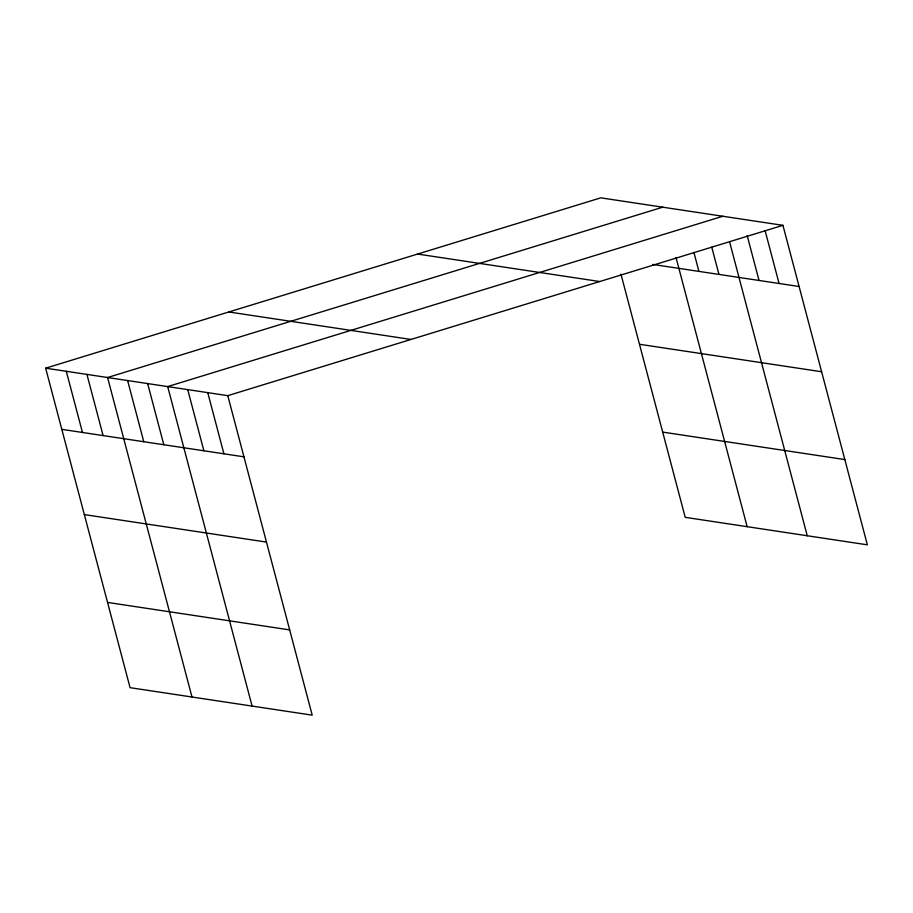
<?xml version="1.0" encoding="UTF-8"?>
<svg xmlns="http://www.w3.org/2000/svg" width="913" height="913" viewBox="0 0 913 913"><rect width="100%" height="100%" fill="white"/><g stroke="black" fill="none" stroke-linecap="round" stroke-linejoin="round"><path stroke-width="1.37" d="M45.65 368.179L227.782 395.66L312.2 715.153L130.068 687.672L45.65 368.179L600.8 197.847L782.932 225.328L867.35 544.821L685.218 517.34L620.954 274.151M662.724 207.194L107.574 377.514L191.992 697.018M722.834 216.255L167.684 386.587L252.091 706.08M227.782 395.66L782.932 225.328M652.738 264.428L799.103 286.511M417.595 254.054L599.738 281.535M639.488 344.269L821.62 371.751M228.843 311.972L410.987 339.453M662.69 432.1L844.822 459.581M61.81 429.35L243.954 456.831M84.338 514.601L266.47 542.082M107.54 602.42L289.683 629.902M765.06 230.464L779.063 283.487M747.176 235.6L759.034 280.462M729.658 242.093L807.24 535.76M711.775 247.229L718.965 274.414M693.891 252.353L698.924 271.389M676.019 257.489L747.142 526.687M207.753 392.636L223.913 453.807M187.713 389.611L203.884 450.782M147.644 383.563L163.815 444.745M127.615 380.538L143.775 441.721M86.929 374.41L103.101 435.581M66.295 371.294L82.455 432.465"/></g></svg>
